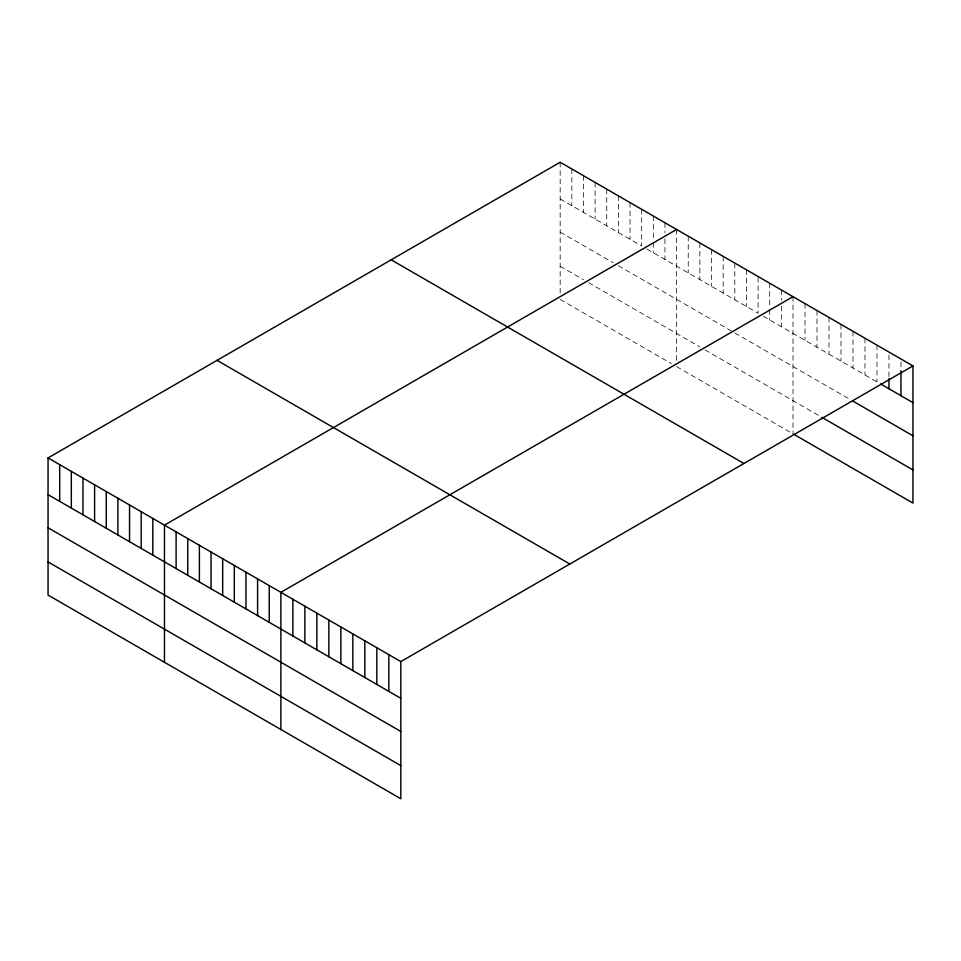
<?xml version="1.0" encoding="UTF-8"?>
<svg xmlns="http://www.w3.org/2000/svg" width="961" height="961" viewBox="0 0 961 961"><rect width="100%" height="100%" fill="white"/><g stroke="black" fill="none" stroke-linecap="round" stroke-linejoin="round"><path stroke-width="0.72" stroke-dasharray="4.8 3.6" d="M560.179 162.253L560.179 293.886M560.179 198.963L641.672 246.004L641.672 209.294M646.837 248.995L758.085 313.214L758.085 276.504M763.262 316.205L879.363 383.247M560.179 232.106L613.214 262.725M618.379 265.716L733.507 332.182M734.805 332.926L850.581 399.764M560.179 266.257L583.459 279.699M588.637 282.69L699.872 346.909M705.05 349.9L820.598 416.606M560.179 299.412L671.415 363.63M676.592 366.621L791.708 433.087M900.962 361.937L900.962 369.276M888.961 355.005L888.961 377.036M876.973 345.143L876.973 381.853M864.972 338.224L864.972 374.934M852.984 331.293L852.984 368.003M840.983 324.374L840.983 361.084M828.995 317.442L828.995 354.153M816.994 310.523L816.994 347.233M805.006 303.592L805.006 340.302M793.005 296.673L793.005 432.45M781.365 289.946L781.365 300.228M781.365 306.103L781.365 326.668M769.725 283.231L769.725 308.193M769.725 309.658L769.725 319.941M746.445 269.789L746.445 306.499M734.805 263.062L734.805 299.772M723.152 256.347L723.152 293.057M711.512 249.62L711.512 286.33M699.872 242.905L699.872 279.615M688.232 236.178L688.232 272.888M676.592 229.463L676.592 361.096M664.952 222.736L664.952 233.018M664.952 238.893L664.952 259.446M653.312 216.021L653.312 240.983M653.312 242.448L653.312 252.731M630.032 202.579L630.032 239.289M618.379 195.852L618.379 232.562M606.739 189.137L606.739 225.847M595.099 182.41L595.099 219.12M583.459 175.695L583.459 212.405M571.819 168.968L571.819 205.678"/><path stroke-width="1.44" d="M48.05 457.929L400.821 661.588L400.821 798.747L48.05 595.075L48.05 457.929L560.179 162.253L912.95 365.925L912.95 503.071L793.005 433.831M676.592 229.463L164.463 525.138L164.463 662.285M793.005 296.673L280.876 592.348L280.876 729.507M400.821 661.588L912.95 365.925M880.564 383.932L912.95 402.635M852.984 401.157L912.95 435.777M821.799 417.302L912.95 469.929M391.175 259.818L743.946 463.49M217.054 360.351L569.825 564.023M48.05 494.639L400.821 698.311M48.05 527.781L400.821 731.453M48.05 561.933L400.821 765.605M900.962 370.742L900.962 395.704M888.961 378.502L888.961 388.785M388.833 654.669L388.833 691.379M376.832 647.75L376.832 684.46M364.844 640.819L364.844 677.529M352.843 633.9L352.843 670.61M340.855 626.968L340.855 663.679M328.854 620.049L328.854 656.759M316.866 613.118L316.866 649.828M304.865 606.199L304.865 642.909M292.877 599.268L292.877 635.978M269.236 585.621L269.236 622.332M257.596 578.906L257.596 615.617M245.956 572.179L245.956 608.89M234.316 565.464L234.316 602.175M222.676 558.737L222.676 595.448M211.036 552.022L211.036 588.733M199.395 545.295L199.395 582.006M187.743 538.58L187.743 575.291M176.103 531.853L176.103 568.564M152.823 518.411L152.823 555.122M141.183 511.696L141.183 548.407M129.543 504.969L129.543 541.68M117.903 498.254L117.903 534.965M106.263 491.527L106.263 528.238M94.61 484.812L94.61 521.523M82.97 478.085L82.97 514.796M71.33 471.37L71.33 508.081M59.69 464.643L59.69 501.354"/></g></svg>
